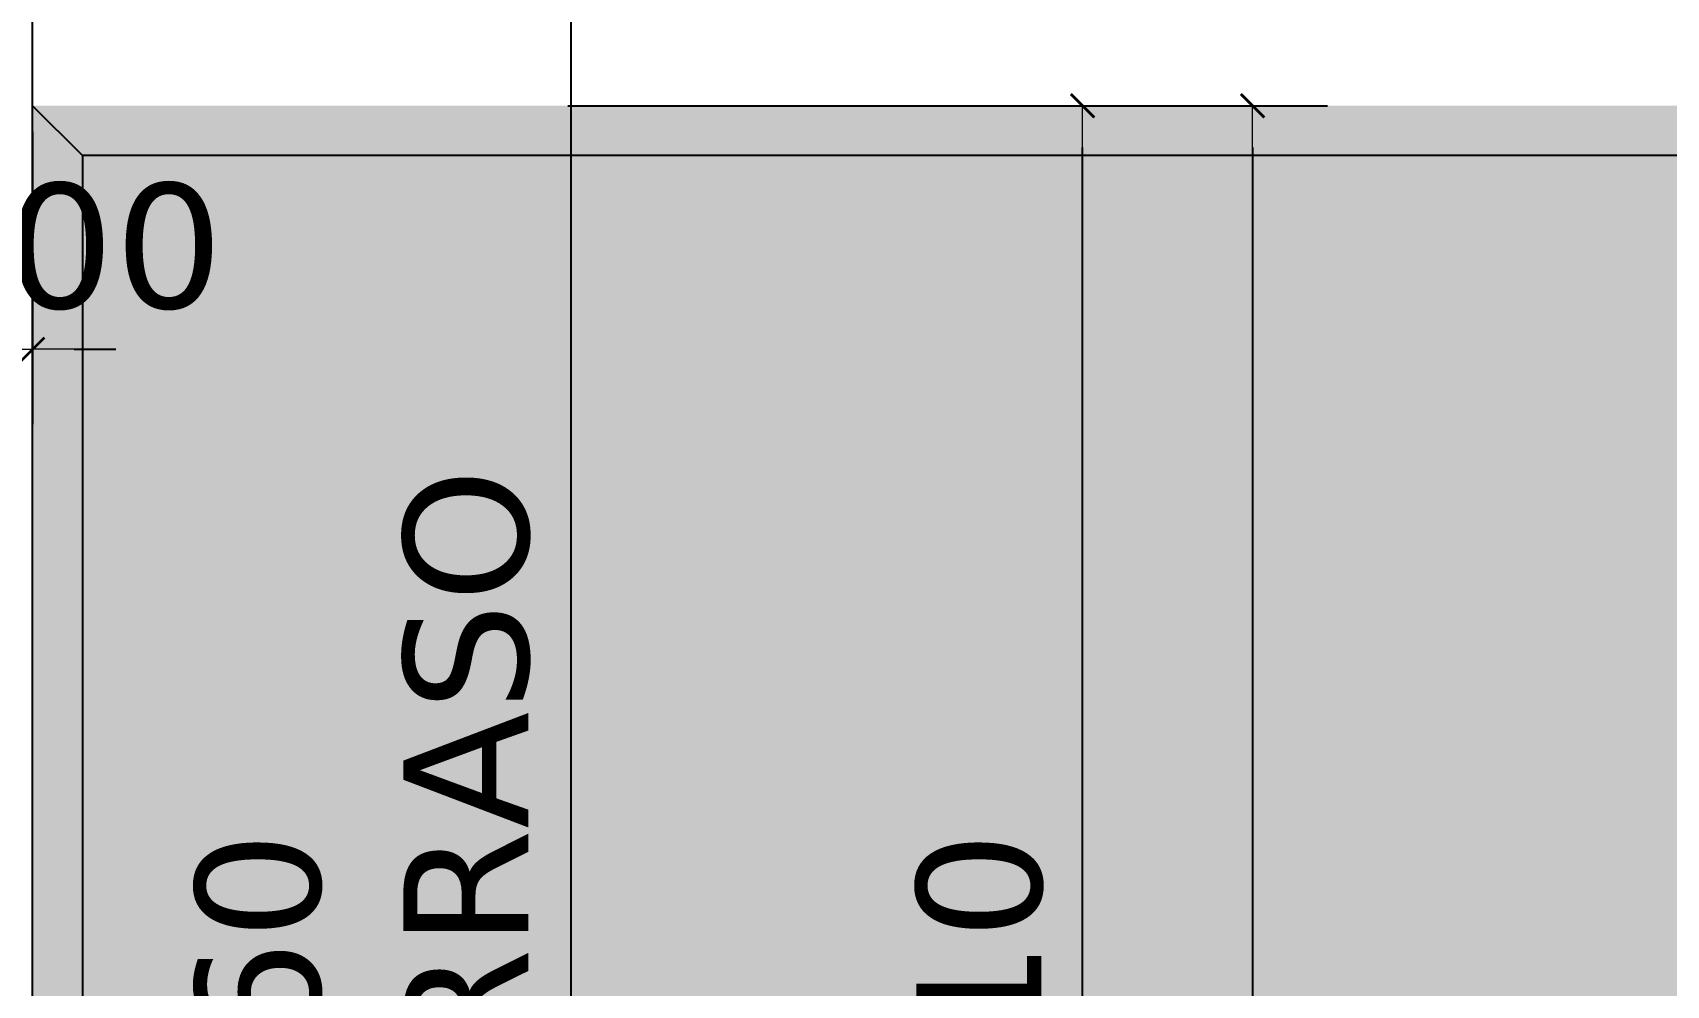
# Model space of a CAD drawing. Header units: metres. Extents: x 126 to 596, y -539 to -70.
# Drawn here: x 354.331 to 355.311, y -377.343 to -376.771 of the extents above; entities that cross this region are included whole.
import ezdxf

# ---------------------------------------------------------------- set-up
doc = ezdxf.new("R2010")
doc.units = ezdxf.units.M
doc.header["$LTSCALE"] = 10
for name, color, linetype in [('01', 1, 'Continuous'), ('A-Aberturas', 2, 'Continuous'), ('HT-253', 253, 'Continuous')]:
    doc.layers.add(name, color=color, linetype=linetype)
doc.layers.add('Dimension', color=3, linetype='Continuous', lineweight=5)
doc.styles.add('Verdana', font='verdana.ttf')
doc.dimstyles.new('ST-COTA-25', dxfattribs={"dimscale": 0.25, "dimtxt": 0.3, "dimasz": 0.1, "dimexe": 0.18, "dimexo": 0.0625, "dimgap": 0.09, "dimtad": 1, "dimzin": 1, "dimdsep": 46, "dimtxsty": 'Verdana', "dimblk1": 'COTA_N', "dimblk2": 'COTA_N', "dimsah": 1, "dimcen": 0.09, "dimclrd": 8, "dimclre": 8, "dimclrt": 7, "dimadec": 0, "dimazin": 0, "dimtfac": 1, "dimtix": 1, "dimtmove": 0, "dimatfit": 3, "dimldrblk": 'COTA_N', "dimfxl": 0.18, "dimtolj": 1, "dimtzin": 0, "dimarcsym": 0})

# ---------------------------------------------------------------- blocks, each defined once
blk = doc.blocks.new('COTA_N')
for p, q in [((0, 0.5), (0, -0.5)), ((-1, 0), (0, 0))]:
    blk.add_line(p, q)
at = {"color": 3, "const_width": 0.065}
blk.add_lwpolyline([(0.141, 0.141), (0.283, 0.283), (0, 0), (-0.141, -0.141), (-0.283, -0.283)], dxfattribs=at)
blk = doc.blocks.new('*D116')
at = {"layer": 'Defpoints', "color": 0, "transparency": 16777216}
for p in [(13.65702, 2.07), (13.7153, 2.07), (13.69821, 0.97)]:
    blk.add_point(p, dxfattribs=at)
at = {"layer": 'Dimension', "color": 8, "lineweight": -2, "transparency": 16777216}
for p, q in [((13.67264, 2.07), (13.7603, 2.07)), ((13.7153, 0.995), (13.7153, 2.045)), ((13.71383, 0.97), (13.7603, 0.97))]:
    blk.add_line(p, q, dxfattribs=at)
at = {"layer": 'Dimension', "color": 8, "lineweight": -2, "transparency": 16777216, "xscale": 0.025, "yscale": 0.025, "zscale": 0.025}
for p, rotation in [((13.7153, 2.07), 90), ((13.7153, 0.97), 270)]:
    blk.add_blockref('COTA_N', p, dxfattribs=dict(at, rotation=rotation))
at = {"layer": 'Dimension', "color": 2, "transparency": 16777216, "insert": (13.65377, 1.52), "char_height": 0.075, "attachment_point": 5, "rotation": 90, "style": 'Verdana'}
blk.add_mtext('\\A1;1.10', dxfattribs=at)
blk = doc.blocks.new('*D118')
at = {"layer": 'Defpoints', "color": 0, "transparency": 16777216}
for p in [(13.39064, 2.07), (13.48307, 0.07), (13.81736, 0.07)]:
    blk.add_point(p, dxfattribs=at)
at = {"layer": 'Dimension', "color": 8, "lineweight": -2, "transparency": 16777216}
for p, q in [((13.40627, 2.07), (13.86236, 2.07)), ((13.81736, 2.045), (13.81736, 0.095)), ((13.4987, 0.07), (13.86236, 0.07))]:
    blk.add_line(p, q, dxfattribs=at)
at = {"layer": 'Dimension', "color": 8, "lineweight": -2, "transparency": 16777216, "xscale": 0.025, "yscale": 0.025, "zscale": 0.025}
for p, rotation in [((13.81736, 2.07), 90), ((13.81736, 0.07), 270)]:
    blk.add_blockref('COTA_N', p, dxfattribs=dict(at, rotation=rotation))
at = {"layer": 'Dimension', "color": 2, "transparency": 16777216, "insert": (13.75579, 1.07), "char_height": 0.075, "attachment_point": 5, "rotation": 90, "style": 'Verdana'}
blk.add_mtext('\\A1;2.00', dxfattribs=at)
blk = doc.blocks.new('*D119')
at = {"layer": 'Defpoints', "color": 0, "transparency": 16777216}
for p in [(13.0849, 2.07), (13.0849, 1.92377), (13.0849, 0.97)]:
    blk.add_point(p, dxfattribs=at)
at = {"layer": 'Dimension', "color": 8, "lineweight": -2, "transparency": 16777216}
for p, q in [((13.0849, 2.05438), (13.0849, 1.87877)), ((13.0849, 0.98563), (13.0849, 1.96877)), ((13.0599, 1.92377), (13.0349, 1.92377)), ((13.1099, 1.92377), (13.1349, 1.92377))]:
    blk.add_line(p, q, dxfattribs=at)
at = {"layer": 'Dimension', "color": 8, "lineweight": -2, "transparency": 16777216, "xscale": 0.025, "yscale": 0.025, "zscale": 0.025}
blk.add_blockref('COTA_N', (13.0849, 1.92377), dxfattribs=at)
at = {"layer": 'Dimension', "color": 8, "lineweight": -2, "transparency": 16777216, "xscale": 0.025, "yscale": 0.025, "zscale": 0.025, "rotation": 180}
blk.add_blockref('COTA_N', (13.0849, 1.92377), dxfattribs=at)
at = {"layer": 'Dimension', "color": 2, "transparency": 16777216, "insert": (13.0849, 1.98531), "char_height": 0.075, "attachment_point": 5, "style": 'Verdana'}
blk.add_mtext('\\A1;0.00', dxfattribs=at)
blk = doc.blocks.new('*D120')
at = {"layer": 'Defpoints', "color": 0, "transparency": 16777216}
for p in [(13.24156, 2.67), (13.24156, 0.07), (13.40803, 0.07)]:
    blk.add_point(p, dxfattribs=at)
at = {"layer": 'Dimension', "color": 8, "lineweight": -2, "transparency": 16777216}
for p, q in [((13.25719, 2.67), (13.45303, 2.67)), ((13.40803, 2.645), (13.40803, 0.095)), ((13.25719, 0.07), (13.45303, 0.07))]:
    blk.add_line(p, q, dxfattribs=at)
at = {"layer": 'Dimension', "color": 8, "lineweight": -2, "transparency": 16777216, "xscale": 0.025, "yscale": 0.025, "zscale": 0.025}
for p, rotation in [((13.40803, 2.67), 90), ((13.40803, 0.07), 270)]:
    blk.add_blockref('COTA_N', p, dxfattribs=dict(at, rotation=rotation))
at = {"layer": 'Dimension', "color": 2, "transparency": 16777216, "insert": (13.28319, 1.52), "char_height": 0.075, "attachment_point": 5, "rotation": 90, "style": 'Verdana'}
blk.add_mtext('\\A1;2.60\\PCIELORRASO', dxfattribs=at)
blk = doc.blocks.new('A$C62401038')
at = {"layer": 'HT-253', "transparency": 33554559}
h = blk.add_hatch(color=153, dxfattribs=at)
h.dxf.hatch_style = 1
h.paths.add_polyline_path([(13.0849, 2.07), (13.0849, 0.97), (14.4699, 0.97), (14.4699, 2.07)])
h.paths.add_polyline_path([(13.1149, 2.04), (13.1149, 1), (14.4399, 1), (14.4399, 2.04)], flags=16)
at = {"layer": 'HT-253', "transparency": 33554495}
h = blk.add_hatch(color=153, dxfattribs=at)
h.dxf.hatch_style = 1
h.paths.add_polyline_path([(13.1149, 2.04), (13.1149, 1), (14.4399, 1), (14.4399, 2.04)])
at = {"layer": '01'}
blk.add_lwpolyline([(13.1149, 2.04), (13.0849, 2.07)], dxfattribs=at)
blk.add_lwpolyline([(13.1149, 2.04), (13.1149, 1), (14.4399, 1), (14.4399, 2.04)], close=True, dxfattribs=at)
at = {"layer": 'A-Aberturas'}
blk.add_lwpolyline([(13.0849, 0.07), (13.0849, 2.67), (13.0649, 2.67), (13.0649, 0.07), (13.0849, 0.07)], dxfattribs=at)
at = {"layer": 'Dimension'}
dim = blk.add_linear_dim(base=(13.40803, 0.07), p1=(13.24156, 2.67), p2=(13.24156, 0.07), angle=90, text='<>\\PCIELORRASO', dimstyle='ST-COTA-25', override={"dimclrt": 2}, dxfattribs=at)
dim.commit()
dim.dimension.update_dxf_attribs({"geometry": '*D120', "text_midpoint": (13.40803, 1.52), "dimtype": 128})
for base, p1, p2, angle, picture, middle in [((13.0849041446, 1.9237735658), (13.0849041446, 0.9700000001), (13.0849041446, 2.0700000001), 180, '*D119', (13.0849041446, 1.9853098317)), ((13.81736, 0.07), (13.39064, 2.07), (13.48307, 0.07), 90, '*D118', (13.75579, 1.07)), ((13.7153, 2.07), (13.69821, 0.97), (13.65702, 2.07), 90, '*D116', (13.65377, 1.52))]:
    dim = blk.add_linear_dim(base=base, p1=p1, p2=p2, angle=angle, dimstyle='ST-COTA-25', override={"dimclrt": 2}, dxfattribs=at)
    dim.commit()
    dim.dimension.update_dxf_attribs({"geometry": picture, "text_midpoint": middle})

msp = doc.modelspace()

# ---------------------------------------------------------------- block references
msp.add_blockref('A$C62401038', (341.24563, -378.88478, 0))

doc.saveas('drawing.dxf')
